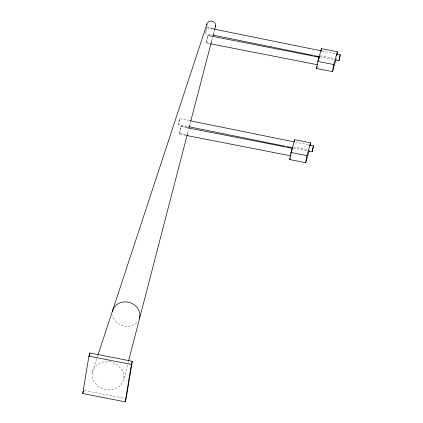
<?xml version="1.0" encoding="UTF-8"?>
<svg xmlns="http://www.w3.org/2000/svg" width="423" height="423" viewBox="0 0 423 423"><rect width="100%" height="100%" fill="white"/><g stroke="black" fill="none" stroke-linecap="round" stroke-linejoin="round"><path stroke-width="0.32" stroke-dasharray="2.12 1.59" d="M336.232 58.86L336.449 57.57M206.519 29.15L205.435 33.554L211.891 34.866M205.842 30.498L205.435 33.554M97.893 355.214L92.024 372.7L92.997 380.15L97.988 386.442L105.665 389.89L113.967 389.567L120.666 385.565L123.971 378.955L128.523 361.015M187.754 132.626L188.758 128.788M189.922 124.314L190.593 121.755M211.939 39.894L212.605 37.335M213.938 32.222L214.44 30.303M186.955 127.159L181.134 126.022L179.553 133.494L179.548 134.091L186.014 135.355M179.548 134.091L181.134 126.022M210.527 35.442L207.862 35.046L206.329 42.839L210.236 43.765M206.355 43.003L207.942 34.935M292.452 150.493L293.171 148.055M319.439 58.797L320.158 56.359M92.024 372.7L95.328 366.091L102.033 362.088L110.329 361.765L118.006 365.213L122.998 371.505L123.971 378.955M189.52 120.645L179.844 118.683L179.035 121.586L178.628 124.642L188.309 126.604M178.628 124.642L179.844 118.683M320.338 55.751L334.963 58.612M207.735 35.421L209.676 35.802M206.556 42.517L209.792 43.151M293.53 146.834L307.516 149.573M180.928 126.509L187.4 127.772M179.749 133.605L186.22 134.868M84.309 390.487L124.843 398.418M207.296 27.728L213.102 28.907M322.173 51.035L335.725 53.784M319.666 56.73L333.863 59.611M295.36 142.117L308.917 144.867M293.504 147.944L307.056 150.694M136.92 322.432A13.853 12.093 16.4 0 1 122.765 325.763A13.853 12.093 16.4 0 1 112.624 315.336M214.329 27.971A4.431 3.87 16.4 0 1 213.393 28.531M212.885 28.711A4.431 3.87 16.4 0 1 207.18 26.152"/><path stroke-width="0.63" d="M290.823 155.267L290.813 155.86L186.665 135.482M82.728 393.543L88.93 356.161L89.866 352.983L132.33 361.295L126.128 398.672L125.197 401.85L82.728 393.543L83.511 390.894M89.332 356.208L89.866 352.983M125.197 401.85L131.394 364.473L132.33 361.295M309.245 150.551L305.676 162.691L289.776 159.582L290.955 152.486L294.709 139.738L310.604 142.847L310.07 146.072M294.387 141.673L294.709 139.738M336.052 59.469L332.483 71.609L316.584 68.5L317.763 61.404L321.517 48.656L337.411 51.765L336.766 55.635M321.089 51.236L321.517 48.656M305.676 162.691L306.849 155.601L310.604 142.847M332.483 71.609L333.657 64.513L337.411 51.765M291.04 153.75L291.209 152.766M291.41 151.72L291.621 150.678M318.218 60.632L319.233 56.872M291.833 149.716L292.399 147.791M128.682 360.375L187.59 133.266M188.922 128.148L189.758 124.949M190.757 121.115L211.77 40.534M212.938 36.055L213.768 32.862M214.604 29.663L215.603 25.824M289.776 159.582L290.31 157.779M316.584 68.5L317.118 66.697M206.329 28.415L206.577 27.68M98.104 354.59L206.916 24.127M337.015 54.044L340.24 54.699L339.024 60.658L335.799 60.003M339.024 60.658L340.24 54.699M309.562 144.999L313.432 145.787L312.216 151.746L308.991 151.09M312.216 151.746L313.432 145.787M210.321 35.929L319 57.195M317.763 61.404L333.657 64.513M210.236 43.765L317.62 64.777M187.4 127.772L292.193 148.277M290.955 152.486L306.849 155.601M88.93 356.161L131.394 364.473M213.747 29.039L321.522 50.903M213.181 35.125L312.565 55.291M313.855 55.55L319.021 56.597M190.17 120.777L294.07 141.858M188.954 126.736L285.113 146.242M286.403 146.506L291.569 147.553M112.571 311.497A13.853 12.093 16.4 0 1 129.179 302.44A13.853 12.093 16.4 0 1 139.262 318.625M206.9 25.142A4.431 3.87 16.4 0 1 211.897 21.15A4.431 3.87 16.4 0 1 215.291 26.786"/></g></svg>
